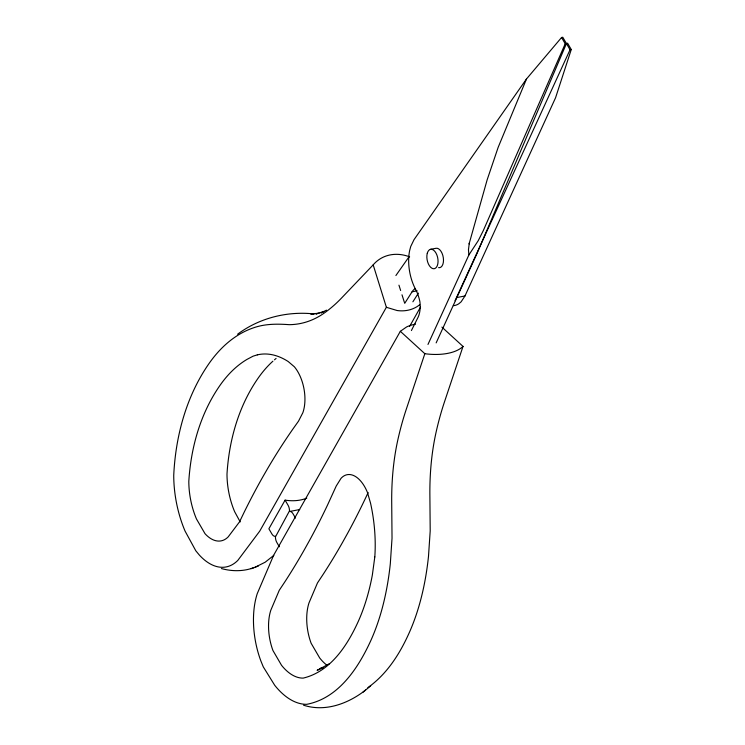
<?xml version="1.0" encoding="UTF-8"?>
<svg xmlns="http://www.w3.org/2000/svg" width="745" height="745" viewBox="0 0 745 745"><rect width="100%" height="100%" fill="white"/><g stroke="black" fill="none" stroke-linecap="round" stroke-linejoin="round"><path stroke-width="1.12" d="M306.772 498.116A43.964 30.983 29.5 0 1 285.093 500.137L288.064 505.259A6.575 3.585 79.2 0 1 289.498 510.865L275.436 536.912A6.612 3.604 79.2 0 0 276.879 542.546L279.347 546.793M469.303 243.075L468.465 249.724L468.884 254.948L427.975 344.451M469.089 243.941L487.156 179.815L498.172 147.324L526.491 78.979L561.572 37.483L562.782 37.25L570.046 49.747L455.018 300.784M564.999 45.315L566.396 43.461L567.615 43.229L571.266 49.515L555.574 97.735L464.973 295.979L461.099 301.855L458.715 303.83A35.695 19.482 79.2 0 1 453.351 305.646M367.872 687.626C386.664 674.3 399.376 654.529 408.744 633.827A234.852 128.215 79.2 0 0 428.487 556.422L430.2 530.915L429.865 493.665A197.555 107.857 79.2 0 1 436.002 432.603A294.955 161.032 79.2 0 1 444.411 402.086L463.017 346.416A43.443 21.484 10.9 0 1 424.836 353.717L406.239 409.387A294.955 161.032 79.2 0 0 397.83 439.904A197.555 107.857 79.2 0 0 391.693 500.957L392.028 538.216L390.315 563.714A234.852 128.215 79.2 0 1 370.572 641.119C357.963 668.554 338.267 698.27 306.81 704.314A81.68 44.598 79.2 0 1 274.728 685.307L263.274 666.85L260.806 660.787A66.435 36.272 79.2 0 1 257.239 593.663L273.694 555.146L400.335 331.311L406.621 326.925A41.133 20.348 10.9 0 1 415.561 324.131M561.572 37.483L565.222 43.769L483.291 230.615L478.225 240.691L468.884 254.948M436.151 342.886L477.061 253.384L566.442 43.536L565.222 43.769M411.408 330.538L417.945 317.538A21.773 11.883 79.2 0 0 419.938 301.883A27.844 15.198 79.2 0 0 417.759 294.219L417.358 293.185A27.844 15.198 79.2 0 0 415.542 289.265A35.695 19.482 79.2 0 1 409.629 250.646L410.728 246.483L414.043 239.629L526.491 78.979M373.189 264.866L386.376 307.285L259.726 531.129L237.869 560.342A66.435 36.272 79.2 0 1 199.325 555.034L195.814 550.806L185.067 531.101A81.68 44.598 79.2 0 1 173.734 475.412C175.559 436.011 186.371 395.995 209.112 363.402A234.852 128.215 79.2 0 1 253.226 327.921C264.773 323.758 277.131 323.796 289.2 324.671A197.555 107.857 79.2 0 0 324.131 313.133A294.955 161.032 79.2 0 0 341.517 298.065L373.189 264.866A43.443 35.639 58.4 0 1 409.62 256.848M285.084 500.137L268.88 528.792L271.841 533.876A6.612 3.604 79.2 0 0 275.091 536.325L275.464 536.26M409.648 326.329L420.534 307.08M404.703 303.364L412.069 291.798A21.773 11.883 79.2 0 1 414.974 288.771M412.888 301.799L418.411 293.13M395.902 275.529L409.247 256.466M273.843 555.36L265.164 562.214L255.19 567.187M303.569 705.208C327.455 712.946 352.944 701.771 370.684 685.773M363.011 692.17L365.562 690.047M419.696 304.807L416.93 306.716A41.133 33.748 58.4 0 1 397.085 310.516L386.376 307.285M237.599 334.216C259.381 317.938 287.225 311 314.167 313.943L310.767 314.027L319.186 313.151M329.215 663.804L317.109 670.332L323.321 667.622L320.266 668.489L323.581 667.66M326.478 310.153L321.002 312.937L324.028 311.419L315.88 313.98L318.087 313.431M221.433 568.547C232.133 571.555 243.866 571.536 254.296 567.494M251.093 568.686L258.357 566.014M257.332 354.862L253.132 356.157L246.995 359.397A208.33 113.734 79.2 0 0 220.157 385.146C200.507 413.177 190.878 447.466 188.811 481.372A55.139 30.107 79.2 0 0 196.466 518.967L205.033 533.718A39.885 21.773 79.2 0 0 228.175 536.903L239.527 521.854L244.127 512.318A991.064 541.066 79.2 0 1 262.668 477.154L267.52 468.735A991.064 541.066 79.2 0 1 293.027 428.869L298.503 421.176L302.842 412.73A32.314 17.647 79.2 0 0 294.359 366.773L288.231 361.558A109.562 59.814 79.2 0 0 257.332 354.871M570.046 49.747L571.266 49.515M430.34 249.37L435.797 248.327A9.871 5.392 79.2 0 1 443.322 257.761A9.871 5.392 79.2 0 1 438.591 267.651M412.069 291.798L417.181 290.82M456.797 297.544L464.973 295.979M299.695 509.543L289.842 511.443A6.575 3.585 79.2 0 1 293.074 513.873L295.523 518.092M441.887 327.102L463.017 346.416M400.335 331.311L424.836 353.707M240.197 521.9L234.638 511.675A55.139 30.107 79.2 0 1 226.992 474.081C229.05 440.174 238.689 405.876 258.338 377.855A208.33 113.734 79.2 0 1 272.903 361.195M398.947 285.167L400.642 290.513M401.993 294.797L404.367 302.293M274.477 359.807A208.33 113.734 79.2 0 1 276.069 358.475M368.142 492.547A991.064 541.066 79.2 0 1 347.543 533.42L342.774 541.997A991.064 541.066 79.2 0 1 322.864 574.795L317.463 582.953L308.979 602.938A39.885 21.773 79.2 0 0 311.121 643.242L319.698 657.984A55.139 30.107 79.2 0 0 327.176 665.462M374.81 556.925L372.351 575.01A208.33 113.734 79.2 0 1 357.945 622.15C346.965 646.092 330.193 671.701 303.187 678.108A55.139 30.107 79.2 0 1 281.526 665.276L272.949 650.534A39.885 21.773 79.2 0 1 270.808 610.23L279.282 590.254L284.692 582.096A991.064 541.066 79.2 0 0 304.603 549.288L309.371 540.721A991.064 541.066 79.2 0 0 327.558 504.989L336.219 486.047L341.005 478.364A32.314 17.647 79.2 0 1 367.471 492.538L370.544 503.145A109.562 59.814 79.2 0 1 374.81 556.925M427.285 253.235A9.871 5.392 79.2 0 0 433.134 268.694A9.871 5.392 79.2 0 0 436.924 255.088A9.871 5.392 79.2 0 0 427.285 253.235"/></g></svg>
